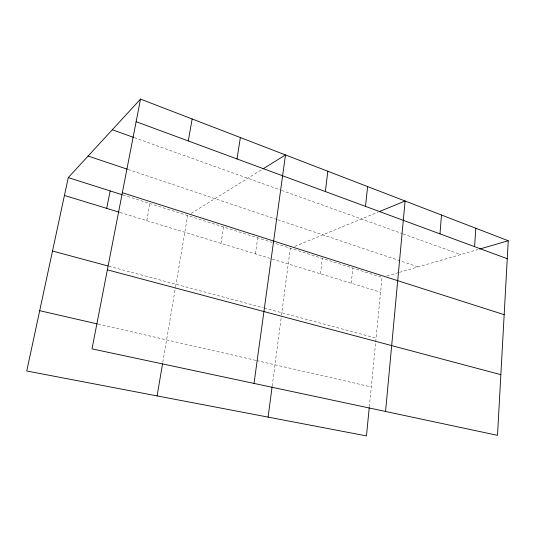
<?xml version="1.0" encoding="UTF-8"?>
<svg xmlns="http://www.w3.org/2000/svg" width="535" height="535" viewBox="0 0 535 535"><rect width="100%" height="100%" fill="white"/><g stroke="black" fill="none" stroke-linecap="round" stroke-linejoin="round"><path stroke-width="0.4" stroke-dasharray="2.67 2.01" d="M369.317 406.854L382.043 277.404L272.823 242.663M351.228 283.222L352.866 268.129M320.478 273.813L322.324 258.412M272.188 386.049L281.39 316.051M281.497 315.222L290.311 248.227M255.422 253.898L257.723 237.861M220.995 243.358L223.55 226.987M162.821 362.115L175.46 287.542M175.594 286.727L187.651 215.572M146.771 220.641L149.907 203.567M191.115 213.425L262.357 169.267M294.792 246.381L377.877 212.201M386.812 276.02L398.742 272.556M399.538 272.322L478.076 249.511M98.146 324.123L255.824 360.383M256.619 360.57L371.277 386.932M108.806 266.189L263.454 307.799M264.257 308.013L376.078 338.107M120.061 212.462L380.586 292.21M122.883 194.967L272.027 242.409M128.099 169.475L276.976 219.484M277.759 219.745L418.176 266.911M134.325 137.642L280.755 190.099M281.537 190.38L402.42 233.688M403.189 233.962L460.688 254.56"/><path stroke-width="0.8" d="M508.25 240.743L497.51 435.336L92.013 348.88L140.518 99.095L508.25 240.743L479.654 249.049M474.578 246.648L475.816 228.244M439.984 233.875L441.482 215.023M385.568 411.468L405.089 201.006L379.375 211.586M369.237 407.683L366.462 435.905L26.75 371.002L68.273 177.593L140.518 99.095M365.505 206.383L367.619 186.568M325.354 191.557L327.821 171.24M268.102 417.113L272.081 386.865M254.025 383.421L285.483 154.936L263.053 168.833M237.032 158.955L240.349 137.548M157.096 395.907L162.546 363.767M188.313 140.966L192.139 118.977M106.699 208.376L110.17 190.921M39.697 310.681L97.337 323.936M107.361 269.834L500.86 374.687M52.504 251.035L107.996 265.969M64.441 195.442L119.272 212.221M68.273 177.593L122.094 194.713M122.341 192.7L504.171 314.68M88.108 156.039L127.317 169.207M112.303 129.758L133.536 137.361M136.131 121.699L507.26 258.713"/></g></svg>
